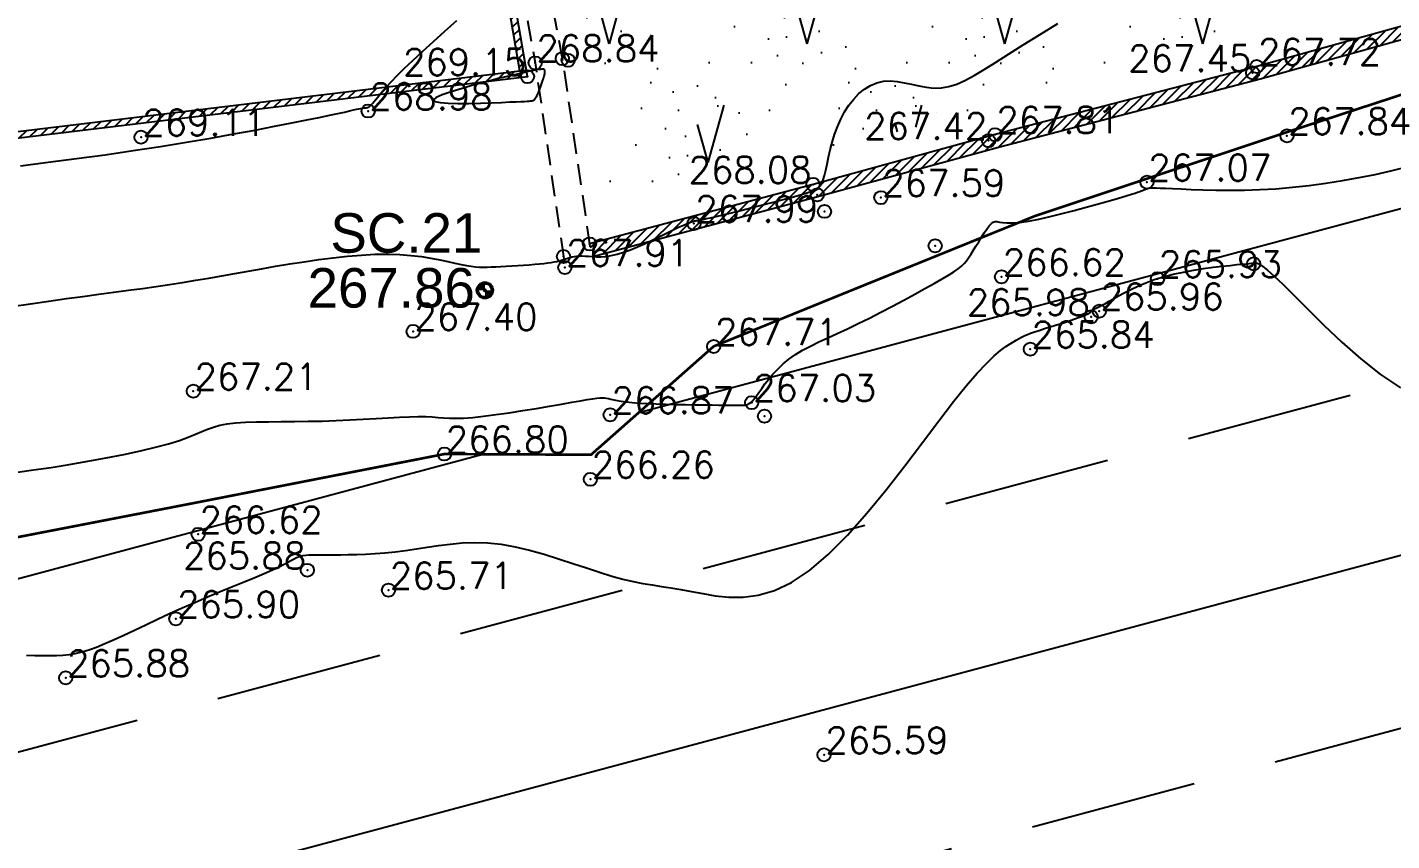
# Model space of a CAD drawing. Header units: millimetres. Extents: x 524954 to 526204, y 9523489 to 9524010.
# Drawn here: x 525517.9 to 525569.7, y 9523535.8 to 9523566.6 of the extents above; entities that cross this region are included whole.
import ezdxf
from ezdxf.enums import TextEntityAlignment as Align

# ---------------------------------------------------------------- set-up
doc = ezdxf.new("R2010")
doc.units = ezdxf.units.MM
doc.header["$PDMODE"] = 32
doc.header["$PDSIZE"] = 0.5
doc.linetypes.add('ACAD_ISO12W100', pattern=[21, 12, -3, 0, -3, 0, -3])
doc.linetypes.add('CACHE2', pattern=[4.7625, 3.175, -1.5875])
for name, color, linetype in [('Bord Fleuve', 4, 'ACAD_ISO12W100'), ('Caniveau', 5, 'CACHE2'), ('Cloture', 7, 'Continuous'), ('CN_01_00', 3, 'Continuous'), ('CN_02_00', 4, 'Continuous'), ('Murs', 1, 'Continuous'), ('TopoAlt', 3, 'Continuous'), ('TopoAlt polygo', 7, 'Continuous'), ('TOPOJIS', 7, 'Continuous'), ('TOPOJIS polygo', 1, 'Continuous'), ('TopoMat polygo', 1, 'Continuous'), ('Végétation_Plantation', 70, 'Continuous')]:
    doc.layers.add(name, color=color, linetype=linetype)
doc.styles.add('Arial 1.0', font='arial.ttf', dxfattribs={"width": 0.99, "height": 1})
doc.styles.add('Simplex 1.0', font='Simplex.shx', dxfattribs={"width": 0.99, "height": 1})
pattern_1 = [(45, (0, 0), (-0.1767766952966, 0.1767766952966), [])]

# ---------------------------------------------------------------- blocks, each defined once
blk = doc.blocks.new('TCPOINT M')
at = {"color": 0}
blk.add_point((0, 0), dxfattribs=at)
at = {"layer": 'TopoAlt', "style": 'Simplex 1.0', "width": 0.99}
blk.add_attdef('ALT', (0.15, 0.15), '', height=1, dxfattribs=at)
blk = doc.blocks.new('TCPOINT polygo')
at = {"color": 0, "const_width": 0.075}
blk.add_lwpolyline([(0, 0.0375, 1), (0, -0.0375, 1)], format="xyb", close=True, dxfattribs=at)
at = {"color": 0}
blk.add_point((0, 0), dxfattribs=at)
at = {"layer": 'TopoAlt polygo', "style": 'Arial 1.0', "width": 0.99}
blk.add_attdef('ALT', (0.15, 0.15), '', height=2, dxfattribs=at)
at = {"layer": 'TopoMat polygo', "style": 'Arial 1.0', "width": 0.99}
blk.add_attdef('MAT', text='', height=2, dxfattribs=at).set_placement((0.15, -2.5), align=Align.TOP_LEFT)
blk = doc.blocks.new('t014')
at = {"color": 0, "const_width": 1.249375}
for points in [[(0, 0.625313, 0.414214), (-0.625313, 0, 1)], [(0, -0.625312, 0.414214), (0.625313, 0, 0.414214)]]:
    blk.add_lwpolyline(points, format="xyb", dxfattribs=at)
at = {"color": 0}
blk.add_circle((0, 0), 1.25, dxfattribs=at)

msp = doc.modelspace()

# ---------------------------------------------------------------- hatches: boundary and pattern name
at = {"layer": 'Bord Fleuve', "ltscale": 0.5}
h = msp.add_hatch(dxfattribs=at)
h.set_pattern_fill('ANSI33', color=256, scale=2, angle=330, style=0)
h.paths.add_polyline_path([(526101.715, 9523771.778), (526101.498, 9523728.689), (526067.042, 9523702.1), (526048.223, 9523678.528), (526031.816, 9523676.184), (526027.837, 9523671.249), (526016.46, 9523661.911), (526012.684, 9523655.259), (526010.342, 9523652.337), (526009.349, 9523649.826), (526002.836, 9523644.901), (526001.359, 9523638.704), (525998.552, 9523634.868), (525992.641, 9523630.59), (525971.373, 9523621.771), (525946.333, 9523622.282), (525936.503, 9523619.892), (525930.695, 9523617.923), (525919.699, 9523615.395), (525895.841, 9523612.948), (525885.599, 9523613.628), (525875.196, 9523613.421), (525867.372, 9523614.558), (525859.164, 9523613.749), (525850.68, 9523611.584), (525842.877, 9523609.413), (525834.137, 9523605.724), (525821.783, 9523602.11), (525815.903, 9523600.185), (525796.184, 9523594.113), (525774.026, 9523585.199), (525767.099, 9523581.761), (525763.989, 9523580.32), (525760.33, 9523578.539), (525748.039, 9523572.413), (525744.059, 9523571.766), (525739.195, 9523569.005), (525726.381, 9523563.785), (525719.788, 9523561.814), (525707.248, 9523554.536), (525700.147, 9523552.212), (525692.212, 9523549.16), (525674.921, 9523545.702), (525662.522, 9523542.332), (525644.942, 9523541.016), (525635.899, 9523540.053), (525621.612, 9523536.522), (525609.298, 9523533.789), (525593.484, 9523529.477), (525590.482, 9523529.837), (525587.338, 9523528.188), (525575.413, 9523524.864), (525573.541, 9523524.376), (525537.559, 9523507.804), (525536.053, 9523507.312), (525509.961, 9523500.658), (525472.702, 9523501.018), (525453.195, 9523495.13), (525425.264, 9523493.316), (525409.725, 9523500.229), (525383.624, 9523517.145), (525374.857, 9523528.592), (525397.503, 9523550.219), (525408.728, 9523544.096), (525423.511, 9523536.311), (525445.736, 9523537.578), (525453.966, 9523539.782), (525464.454, 9523546.087), (525473.153, 9523547.827), (525482.046, 9523548.599), (525491.438, 9523548.246), (525499.251, 9523546.152), (525510.455, 9523545.914), (525524.182, 9523548.573), (525533.752, 9523550.446), (525539.312, 9523550.42), (525543.959, 9523554.529), (525548.966, 9523556.567), (525556.157, 9523559.482), (525565.701, 9523562.659), (525575.687, 9523565.927), (525586.045, 9523569.089), (525592.726, 9523570.833), (525599.232, 9523573.013), (525615.849, 9523577.326), (525625.16, 9523582.583), (525628.685, 9523586.517), (525632.523, 9523586.625), (525648.079, 9523583.088), (525655.429, 9523583.638), (525665.347, 9523586.334), (525670.505, 9523587.365), (525674.974, 9523592.31), (525681.363, 9523595.427), (525690.374, 9523596.897), (525696.726, 9523596.667), (525703.112, 9523600.372), (525712.502, 9523603.181), (525720.951, 9523606.622), (525729.973, 9523611.744), (525735.094, 9523612.577), (525741.896, 9523615.967), (525746.088, 9523618.007), (525749.05, 9523619.379), (525756.94, 9523623.296), (525766.831, 9523627.898), (525804.249, 9523638.101), (525817.576, 9523642.025), (525828.432, 9523644.919), (525839.805, 9523649.896), (525846.166, 9523651.166), (525855.839, 9523655.822), (525867.776, 9523655.711), (525877.503, 9523655.632), (525886.144, 9523654.198), (525894.786, 9523653.829), (525911.157, 9523655.506), (525918.652, 9523656.801), (525925.004, 9523658.249), (525933.183, 9523660.832), (525939.613, 9523663.374), (525944.509, 9523665.893), (525950.393, 9523669.022), (525957.623, 9523672.73), (525962.986, 9523676.276), (525970.165, 9523679.965), (525973.599, 9523682.924), (525976.261, 9523684.646), (525980.145, 9523686.246), (525987.591, 9523689.162), (525991.967, 9523692.966), (525998.543, 9523697.851), (526003.542, 9523703.73), (526012.581, 9523711.677), (526026.66, 9523716.709), (526030.85, 9523726.011), (526046.387, 9523740.613), (526052.355, 9523745.599), (526061.927, 9523759.011), (526073.275, 9523760.379), (526077.818, 9523761.95), (526083.981, 9523762.217)])
h.paths.add_polyline_path([(525512.661, 9523516.101), (525534.357, 9523523.257), (525535.319, 9523520.342), (525513.623, 9523513.186)], flags=24)
h.paths.add_polyline_path([(525743.331, 9523593.045), (525764.315, 9523602.078), (525765.529, 9523599.259), (525744.545, 9523590.226)], flags=24)
h.paths.add_polyline_path([(525983.194, 9523662.071), (526001.508, 9523675.73), (526003.343, 9523673.269), (525985.029, 9523659.611)], flags=24)
at = {"layer": 'Murs'}
h = msp.add_hatch(dxfattribs=at)
h.set_pattern_fill('_U', color=256, scale=0.25, angle=45, style=0, pattern_type=0)
h.set_pattern_definition(pattern_1)
h.paths.add_polyline_path([(525565.268, 9523609.213), (525566.3, 9523600.744), (525567.673, 9523593.284), (525568.689, 9523586.054), (525569.922, 9523578.837), (525571.121, 9523571.236), (525571.878, 9523567.189), (525564.554, 9523565.148), (525554.631, 9523562.564), (525547.728, 9523560.676), (525539.256, 9523558.417), (525539.384, 9523557.934), (525547.858, 9523560.193), (525554.76, 9523562.08), (525564.684, 9523564.665), (525572.453, 9523566.831), (525571.613, 9523571.321), (525570.416, 9523578.918), (525569.183, 9523586.131), (525568.167, 9523593.364), (525566.795, 9523600.82), (525565.765, 9523609.274)])
h = msp.add_hatch(dxfattribs=at)
h.set_pattern_fill('_U', color=256, scale=0.25, angle=45, style=0, pattern_type=0)
h.set_pattern_definition(pattern_1)
h.paths.add_polyline_path([(525471.551, 9523592.114), (525474.723, 9523559.566), (525475.027, 9523556.237), (525481.47, 9523557.217), (525489.932, 9523558.379), (525511.435, 9523561.691), (525536.899, 9523564.763), (525535.769, 9523571.397), (525534.425, 9523578.651), (525532.858, 9523588.004), (525530.879, 9523597.346), (525530.121, 9523604.95), (525501.923, 9523601.162), (525501.956, 9523600.914), (525529.898, 9523604.668), (525530.632, 9523597.308), (525532.612, 9523587.957), (525534.179, 9523578.608), (525535.522, 9523571.353), (525536.608, 9523564.98), (525511.401, 9523561.939), (525489.896, 9523558.627), (525481.434, 9523557.464), (525475.252, 9523556.524), (525474.972, 9523559.59), (525471.8, 9523592.139)])
at = {"layer": 'Végétation_Plantation', "linetype": 'CACHE2', "ltscale": 0.5}
h = msp.add_hatch(dxfattribs=at)
h.set_pattern_fill('BROUSS', color=256, scale=1.5, style=0)
h.set_pattern_definition([(74.475889, (0, 0), (-3.750000001, 13.500000005), [2.25, -11.761156275]), (74.475889, (3.75, 4.5), (-3.750000001, 13.500000005), [2.25, -11.761156275]), (74.475889, (7.5, 9), (-3.750000001, 13.500000005), [2.25, -11.761156275]), (105.524111, (0, 0), (-7.500000003, 4e-10), [1.5, -12.511156275]), (105.524111, (3.75, 4.5), (-7.500000003, 4e-10), [1.5, -12.511156275]), (105.524111, (7.5, 9), (-7.500000003, 4e-10), [1.5, -12.511156275]), (0, (0.453, 0.484), (3.75, 4.5), [0, -7.5]), (0, (1.468, 1.072), (3.75, 4.5), [0, -7.5]), (0, (1.1713, 1.8804), (3.75, 4.5), [0, -7.5]), (0, (2.327, 1.9907), (3.75, 4.5), [0, -7.5]), (0, (1.64, 3.7912), (3.75, 4.5), [0, -7.5]), (0, (0.3684, 2.1545), (3.75, 4.5), [0, -7.5]), (0, (0.281, 2.4684), (3.75, 4.5), [0, -7.5]), (0, (0.0314, 3.7912), (3.75, 4.5), [0, -7.5]), (0, (-0.7807, 0.2634), (3.75, 4.5), [0, -7.5]), (0, (-0.8588, 0.9984), (3.75, 4.5), [0, -7.5]), (0, (-1.468, 0.19), (3.75, 4.5), [0, -7.5]), (0, (-1.624, 1.2924), (3.75, 4.5), [0, -7.5]), (0, (-1.1242, 1.9905), (3.75, 4.5), [0, -7.5]), (0, (-1.3274, 2.6888), (3.75, 4.5), [0, -7.5]), (0, (-1.9207, 3.5707), (3.75, 4.5), [0, -7.5]), (0, (-0.406, 2.9085), (3.75, 4.5), [0, -7.5]), (0, (-2.53, 2.064), (3.75, 4.5), [0, -7.5]), (0, (-2.7485, 0.6675), (3.75, 4.5), [0, -7.5]), (0, (-1.1235, -0.4347), (3.75, 4.5), [0, -7.5]), (0, (-0.156, -0.7287), (3.75, 4.5), [0, -7.5]), (0, (-0.812, -1.537), (3.75, 4.5), [0, -7.5]), (0, (1.5774, -1.4635), (3.75, 4.5), [0, -7.5]), (0, (0.5466, -0.3245), (3.75, 4.5), [0, -7.5]), (0, (1.468, -0.104), (3.75, 4.5), [0, -7.5])])
h.paths.add_polyline_path([(525564.252, 9523608.21), (525532.2, 9523604.077), (525540.07, 9523559.818), (525569.671, 9523567.578)])

# ---------------------------------------------------------------- linework, layer by layer
at = {"layer": 'Bord Fleuve', "ltscale": 0.35, "flags": 128}
msp.add_lwpolyline([(525394.064, 9523546.741, 0.1, 0.1, 0), (525403.511, 9523541.057, 0.1, 0.1, 0), (525423.511, 9523536.311, 0.1, 0.1, 0), (525445.736, 9523537.578, 0.1, 0.1, 0), (525453.966, 9523539.782, 0.1, 0.1, 0), (525464.454, 9523546.087, 0.1, 0.1, 0), (525473.153, 9523547.827, 0.1, 0.1, 0), (525482.046, 9523548.599, 0.1, 0.1, 0), (525491.438, 9523548.246, 0.1, 0.1, 0), (525499.251, 9523546.152, 0.1, 0.1, 0), (525510.455, 9523545.914, 0.1, 0.1, 0), (525524.182, 9523548.573, 0.1, 0.1, 0), (525533.752, 9523550.446, 0.1, 0.1, 0), (525539.312, 9523550.42, 0.1, 0.1, 0), (525543.959, 9523554.529, 0.1, 0.1, 0), (525548.966, 9523556.567, 0.1, 0.1, 0), (525556.157, 9523559.482, 0.1, 0.1, 0), (525565.701, 9523562.659, 0.1, 0.1, 0), (525575.687, 9523565.927, 0.1, 0.1, 0), (525586.045, 9523569.089, 0.1, 0.1, 0), (525592.726, 9523570.833, 0.1, 0.1, 0), (525599.232, 9523573.013, 0.1, 0.1, 0), (525615.849, 9523577.326, 0.1, 0.1, 0), (525625.16, 9523582.583, 0.1, 0.1, 0), (525628.685, 9523586.517, 0.1, 0.1, 0), (525632.523, 9523586.625, 0.1, 0.1, 0), (525648.079, 9523583.088, 0.1, 0.1, 0), (525655.429, 9523583.638, 0.1, 0.1, 0), (525665.347, 9523586.334, 0.1, 0.1, 0), (525670.505, 9523587.365, 0.1, 0.1, 0), (525674.974, 9523592.31, 0.1, 0.1, 0), (525674.974, 9523592.31, 0.1, 0.1, 0), (525681.363, 9523595.427, 0.1, 0.1, 0), (525681.363, 9523595.427, 0.1, 0.1, 0), (525690.374, 9523596.897, 0.1, 0.1, 0), (525696.726, 9523596.667, 0.1, 0.1, 0), (525703.112, 9523600.372, 0.1, 0.1, 0), (525712.502, 9523603.181, 0.1, 0.1, 0), (525712.502, 9523603.181, 0.1, 0.1, 0), (525720.951, 9523606.622, 0.1, 0.1, 0), (525729.973, 9523611.744, 0.1, 0.1, 0), (525735.094, 9523612.577, 0.1, 0.1, 0), (525741.896, 9523615.967, 0.1, 0.1, 0), (525746.088, 9523618.007, 0.1, 0.1, 0), (525749.05, 9523619.379, 0.1, 0.1, 0), (525756.94, 9523623.296, 0.1, 0.1, 0), (525766.831, 9523627.898, 0.1, 0.1, 0), (525804.249, 9523638.101, 0.1, 0.1, 0), (525817.576, 9523642.025, 0.1, 0.1, 0), (525828.432, 9523644.919, 0.1, 0.1, 0), (525839.805, 9523649.896, 0.1, 0.1, 0), (525846.166, 9523651.166, 0.1, 0.1, 0), (525855.839, 9523655.822, 0.1, 0.1, 0), (525867.776, 9523655.711, 0.1, 0.1, 0), (525877.503, 9523655.632, 0.1, 0.1, 0), (525886.144, 9523654.198, 0.1, 0.1, 0), (525894.786, 9523653.829, 0.1, 0.1, 0), (525911.157, 9523655.506, 0.1, 0.1, 0), (525918.652, 9523656.801, 0.1, 0.1, 0), (525925.004, 9523658.249, 0.1, 0.1, 0), (525933.183, 9523660.832, 0.1, 0.1, 0), (525939.613, 9523663.374, 0.1, 0.1, 0), (525944.509, 9523665.893, 0.1, 0.1, 0), (525950.393, 9523669.022, 0.1, 0.1, 0), (525957.623, 9523672.73, 0.1, 0.1, 0), (525962.986, 9523676.276, 0.1, 0.1, 0), (525970.165, 9523679.965, 0.1, 0.1, 0), (525970.165, 9523679.965, 0.1, 0.1, 0), (525973.599, 9523682.924, 0.1, 0.1, 0), (525976.261, 9523684.646, 0.1, 0.1, 0), (525980.145, 9523686.246, 0.1, 0.1, 0), (525987.591, 9523689.162, 0.1, 0.1, 0), (525991.967, 9523692.966, 0.1, 0.1, 0), (525998.543, 9523697.851, 0.1, 0.1, 0), (526003.542, 9523703.73, 0.1, 0.1, 0), (526012.581, 9523711.677, 0.1, 0.1, 0), (526026.66, 9523716.709, 0.1, 0.1, 0), (526030.85, 9523726.011, 0.1, 0.1, 0), (526046.387, 9523740.613, 0.1, 0.1, 0), (526052.355, 9523745.599, 0.1, 0.1, 0), (526061.927, 9523759.011, 0.1, 0.1, 0), (526073.275, 9523760.379, 0.1, 0.1, 0), (526077.818, 9523761.95, 0.1, 0.1, 0), (526083.981, 9523762.217, 0.1, 0.1, 0), (526101.715, 9523771.778, 0, 0, 0)], format="xyseb", dxfattribs=at)
at = {"layer": 'Caniveau', "ltscale": 0.25, "flags": 128}
for points in [[(525530.298, 9523604.413), (525529.433, 9523604.252), (525529.26, 9523605.377), (525503.131, 9523601.761), (525503.057, 9523602.264), (525530.903, 9523606.116), (525531.195, 9523604.835), (525531.195, 9523604.835), (525531.195, 9523604.44), (525532.587, 9523596.698), (525534.214, 9523588.723), (525535.703, 9523579.186), (525537.096, 9523571.306), (525538.221, 9523565.446), (525539.256, 9523558.417), (525539.316, 9523557.916)], [(525530.298, 9523604.413), (525531.646, 9523596.522), (525533.23, 9523588.419), (525534.815, 9523578.714), (525536.219, 9523570.71), (525537.191, 9523565.284), (525538.267, 9523557.939), (525538.318, 9523557.523)]]:
    msp.add_lwpolyline(points, dxfattribs=at)
at = {"layer": 'Cloture', "flags": 128}
for points in [[(525565.268, 9523609.213), (525566.3, 9523600.744), (525567.673, 9523593.284), (525568.689, 9523586.054), (525569.922, 9523578.837), (525571.121, 9523571.236), (525571.878, 9523567.189), (525564.554, 9523565.148), (525554.631, 9523562.564), (525547.728, 9523560.676), (525539.256, 9523558.417)], [(525565.765, 9523609.274), (525566.795, 9523600.82), (525568.167, 9523593.364), (525569.183, 9523586.131), (525570.416, 9523578.918), (525571.613, 9523571.321), (525572.453, 9523566.831), (525564.684, 9523564.665), (525554.76, 9523562.08), (525547.858, 9523560.193), (525539.384, 9523557.934)], [(525471.551, 9523592.114), (525474.723, 9523559.566), (525475.027, 9523556.237), (525481.47, 9523557.217), (525489.932, 9523558.379), (525511.435, 9523561.691), (525536.899, 9523564.763), (525535.769, 9523571.397), (525534.425, 9523578.651), (525532.858, 9523588.004), (525530.879, 9523597.346), (525530.121, 9523604.95), (525501.923, 9523601.162), (525501.923, 9523601.162), (525501.923, 9523601.162), (525501.923, 9523601.162)], [(525471.8, 9523592.139), (525474.972, 9523559.59), (525475.252, 9523556.524), (525481.434, 9523557.464), (525489.896, 9523558.627), (525511.401, 9523561.939), (525536.608, 9523564.98), (525535.522, 9523571.353), (525534.179, 9523578.608), (525532.612, 9523587.957), (525530.632, 9523597.308), (525529.898, 9523604.668), (525501.956, 9523600.914)]]:
    msp.add_lwpolyline(points, dxfattribs=at)
at = {"layer": 'CN_01_00', "flags": 128}
for points, elevation in [([(525517.682, 9523561.382), (525518.728, 9523561.514), (525519.803, 9523561.654), (525520.885, 9523561.802), (525521.951, 9523561.956), (525522.982, 9523562.115), (525523.967, 9523562.275), (525524.899, 9523562.434), (525525.772, 9523562.59), (525526.579, 9523562.739), (525527.312, 9523562.88), (525527.965, 9523563.008), (525528.531, 9523563.122), (525529.005, 9523563.219), (525529.395, 9523563.301), (525529.71, 9523563.368), (525529.96, 9523563.422), (525530.155, 9523563.466), (525530.305, 9523563.5), (525530.42, 9523563.526), (525530.508, 9523563.545), (525530.579, 9523563.56), (525530.637, 9523563.57), (525530.682, 9523563.577), (525530.716, 9523563.581), (525530.743, 9523563.583), (525530.763, 9523563.584), (525530.778, 9523563.584), (525530.791, 9523563.585), (525530.803, 9523563.585), (525530.814, 9523563.587), (525530.825, 9523563.59), (525530.836, 9523563.593), (525530.847, 9523563.597), (525530.858, 9523563.602), (525530.87, 9523563.609), (525530.883, 9523563.616), (525530.897, 9523563.624), (525530.913, 9523563.636), (525530.933, 9523563.653), (525530.959, 9523563.677), (525530.991, 9523563.71), (525531.031, 9523563.755), (525531.08, 9523563.813), (525531.141, 9523563.886), (525531.214, 9523563.977), (525531.306, 9523564.088), (525531.421, 9523564.224), (525531.565, 9523564.386), (525531.744, 9523564.579), (525531.964, 9523564.806), (525532.23, 9523565.07), (525532.548, 9523565.374), (525532.92, 9523565.718), (525533.333, 9523566.094), (525533.773, 9523566.489), (525534.223, 9523566.889)], 269), ([(525517.558, 9523549.76), (525518.175, 9523549.842), (525518.836, 9523549.939), (525519.526, 9523550.049), (525520.228, 9523550.17), (525520.923, 9523550.298), (525521.596, 9523550.432), (525522.227, 9523550.568), (525522.799, 9523550.703), (525523.295, 9523550.836), (525523.703, 9523550.963), (525524.037, 9523551.084), (525524.314, 9523551.196), (525524.553, 9523551.298), (525524.774, 9523551.39), (525524.994, 9523551.47), (525525.232, 9523551.537), (525525.508, 9523551.589), (525525.836, 9523551.626), (525526.212, 9523551.65), (525526.631, 9523551.665), (525527.085, 9523551.673), (525527.567, 9523551.677), (525528.071, 9523551.681), (525528.59, 9523551.687), (525529.116, 9523551.698), (525529.643, 9523551.717), (525530.164, 9523551.741), (525530.671, 9523551.769), (525531.158, 9523551.798), (525531.618, 9523551.825), (525532.044, 9523551.847), (525532.427, 9523551.863), (525532.762, 9523551.869), (525533.046, 9523551.865), (525533.289, 9523551.852), (525533.51, 9523551.835), (525533.723, 9523551.819), (525533.944, 9523551.807), (525534.191, 9523551.803), (525534.478, 9523551.812), (525534.823, 9523551.837), (525535.235, 9523551.881), (525535.702, 9523551.942), (525536.204, 9523552.014), (525536.723, 9523552.095), (525537.239, 9523552.179), (525537.735, 9523552.262), (525538.191, 9523552.341), (525538.588, 9523552.41), (525538.912, 9523552.467), (525539.169, 9523552.511), (525539.37, 9523552.544), (525539.525, 9523552.566), (525539.644, 9523552.579), (525539.738, 9523552.583), (525539.817, 9523552.579), (525539.893, 9523552.569), (525539.974, 9523552.552), (525540.066, 9523552.531), (525540.175, 9523552.507), (525540.304, 9523552.481), (525540.46, 9523552.453), (525540.647, 9523552.427), (525540.87, 9523552.402), (525541.134, 9523552.38), (525541.441, 9523552.362), (525541.782, 9523552.347), (525542.146, 9523552.336), (525542.52, 9523552.327), (525542.895, 9523552.321), (525543.257, 9523552.316), (525543.596, 9523552.312), (525543.9, 9523552.309), (525544.16, 9523552.306), (525544.378, 9523552.303), (525544.56, 9523552.3), (525544.709, 9523552.298), (525544.831, 9523552.297), (525544.931, 9523552.297), (525545.013, 9523552.298), (525545.083, 9523552.3), (525545.144, 9523552.305), (525545.201, 9523552.314), (525545.255, 9523552.331), (525545.309, 9523552.36), (525545.366, 9523552.403), (525545.428, 9523552.463), (525545.499, 9523552.545), (525545.58, 9523552.65), (525545.674, 9523552.781), (525545.783, 9523552.935), (525545.907, 9523553.106), (525546.049, 9523553.289), (525546.209, 9523553.479), (525546.39, 9523553.672), (525546.591, 9523553.863), (525546.815, 9523554.046), (525547.063, 9523554.217), (525547.334, 9523554.381), (525547.628, 9523554.539), (525547.946, 9523554.697), (525548.286, 9523554.857), (525548.648, 9523555.024), (525549.032, 9523555.202), (525549.438, 9523555.395), (525549.864, 9523555.604), (525550.302, 9523555.826), (525550.742, 9523556.054), (525551.173, 9523556.283), (525551.587, 9523556.508), (525551.973, 9523556.721), (525552.322, 9523556.917), (525552.623, 9523557.091), (525552.871, 9523557.238), (525553.069, 9523557.363), (525553.228, 9523557.473), (525553.354, 9523557.573), (525553.458, 9523557.671), (525553.546, 9523557.773), (525553.628, 9523557.885), (525553.713, 9523558.013), (525553.806, 9523558.163), (525553.906, 9523558.328), (525554.011, 9523558.5), (525554.117, 9523558.672), (525554.221, 9523558.835), (525554.321, 9523558.981), (525554.413, 9523559.103), (525554.494, 9523559.193), (525554.564, 9523559.244), (525554.63, 9523559.265), (525554.704, 9523559.263), (525554.796, 9523559.247), (525554.917, 9523559.228), (525555.078, 9523559.213), (525555.289, 9523559.212), (525555.56, 9523559.234), (525555.899, 9523559.285), (525556.292, 9523559.362), (525556.724, 9523559.459), (525557.177, 9523559.569), (525557.635, 9523559.688), (525558.08, 9523559.807), (525558.497, 9523559.923), (525558.868, 9523560.028), (525559.18, 9523560.117), (525559.437, 9523560.192), (525559.645, 9523560.254), (525559.81, 9523560.304), (525559.939, 9523560.345), (525560.038, 9523560.378), (525560.116, 9523560.405), (525560.177, 9523560.427), (525560.227, 9523560.447), (525560.27, 9523560.464), (525560.306, 9523560.479), (525560.336, 9523560.492), (525560.363, 9523560.503), (525560.387, 9523560.513), (525560.41, 9523560.521), (525560.433, 9523560.528), (525560.458, 9523560.535), (525560.493, 9523560.54), (525560.546, 9523560.543), (525560.625, 9523560.544), (525560.738, 9523560.542), (525560.892, 9523560.537), (525561.097, 9523560.529), (525561.359, 9523560.517), (525561.686, 9523560.502), (525562.072, 9523560.485), (525562.511, 9523560.469), (525562.998, 9523560.458), (525563.524, 9523560.454), (525564.085, 9523560.46), (525564.674, 9523560.479), (525565.283, 9523560.513), (525565.908, 9523560.565), (525566.541, 9523560.635), (525567.177, 9523560.72), (525567.81, 9523560.82), (525568.435, 9523560.932), (525569.045, 9523561.057), (525569.635, 9523561.191), (525570.199, 9523561.335)], 267)]:
    msp.add_lwpolyline(points, dxfattribs=dict(at, elevation=elevation))
at = {"layer": 'CN_01_00', "elevation": 269, "flags": 128}
msp.add_lwpolyline([(525536.226, 9523563.802), (525536.469, 9523563.812), (525536.655, 9523563.821), (525536.794, 9523563.827), (525536.893, 9523563.833), (525536.962, 9523563.837), (525537.01, 9523563.841), (525537.045, 9523563.845), (525537.075, 9523563.85), (525537.103, 9523563.858), (525537.129, 9523563.87), (525537.155, 9523563.889), (525537.182, 9523563.918), (525537.209, 9523563.957), (525537.24, 9523564.01), (525537.275, 9523564.079), (525537.313, 9523564.164), (525537.355, 9523564.262), (525537.397, 9523564.369), (525537.439, 9523564.48), (525537.477, 9523564.59), (525537.511, 9523564.695), (525537.538, 9523564.79), (525537.556, 9523564.87), (525537.564, 9523564.933), (525537.563, 9523564.979), (525537.553, 9523565.011), (525537.535, 9523565.031), (525537.511, 9523565.042), (525537.481, 9523565.045), (525537.446, 9523565.044), (525537.408, 9523565.041), (525537.366, 9523565.037), (525537.312, 9523565.031), (525537.236, 9523565.019), (525537.129, 9523564.999), (525536.981, 9523564.968), (525536.782, 9523564.924), (525536.523, 9523564.864), (525536.195, 9523564.786), (525535.794, 9523564.687), (525535.344, 9523564.572), (525534.876, 9523564.447), (525534.421, 9523564.319), (525534.01, 9523564.192), (525533.672, 9523564.073), (525533.438, 9523563.968), (525533.34, 9523563.881), (525533.397, 9523563.819), (525533.59, 9523563.778), (525533.889, 9523563.755), (525534.263, 9523563.746), (525534.683, 9523563.749), (525535.119, 9523563.76), (525535.54, 9523563.774), (525535.917, 9523563.789), (525536.226, 9523563.802)], close=True, dxfattribs=at)
at = {"layer": 'CN_02_00', "flags": 128}
for points, elevation in [([(525517.34, 9523556.039), (525518.057, 9523556.148), (525518.753, 9523556.25), (525519.416, 9523556.343), (525520.045, 9523556.429), (525520.645, 9523556.509), (525521.218, 9523556.585), (525521.77, 9523556.658), (525522.302, 9523556.73), (525522.82, 9523556.803), (525523.327, 9523556.877), (525523.826, 9523556.956), (525524.32, 9523557.038), (525524.813, 9523557.122), (525525.307, 9523557.209), (525525.804, 9523557.298), (525526.308, 9523557.387), (525526.821, 9523557.478), (525527.346, 9523557.568), (525527.885, 9523557.657), (525528.433, 9523557.743), (525528.984, 9523557.823), (525529.533, 9523557.893), (525530.075, 9523557.952), (525530.603, 9523557.997), (525531.113, 9523558.024), (525531.599, 9523558.031), (525532.055, 9523558.016), (525532.482, 9523557.982), (525532.877, 9523557.935), (525533.242, 9523557.878), (525533.575, 9523557.815), (525533.877, 9523557.752), (525534.147, 9523557.693), (525534.385, 9523557.641), (525534.591, 9523557.601), (525534.772, 9523557.572), (525534.933, 9523557.552), (525535.083, 9523557.541), (525535.227, 9523557.537), (525535.373, 9523557.538), (525535.527, 9523557.544), (525535.697, 9523557.552), (525535.887, 9523557.562), (525536.093, 9523557.573), (525536.31, 9523557.585), (525536.532, 9523557.598), (525536.754, 9523557.613), (525536.97, 9523557.628), (525537.174, 9523557.644), (525537.361, 9523557.661), (525537.526, 9523557.678), (525537.671, 9523557.696), (525537.799, 9523557.715), (525537.912, 9523557.735), (525538.013, 9523557.756), (525538.104, 9523557.778), (525538.189, 9523557.801), (525538.27, 9523557.826), (525538.349, 9523557.852), (525538.428, 9523557.878), (525538.509, 9523557.903), (525538.592, 9523557.926), (525538.68, 9523557.944), (525538.772, 9523557.959), (525538.871, 9523557.966), (525538.978, 9523557.967), (525539.094, 9523557.959), (525539.221, 9523557.948), (525539.36, 9523557.936), (525539.513, 9523557.928), (525539.681, 9523557.928), (525539.867, 9523557.942), (525540.071, 9523557.972), (525540.296, 9523558.024), (525540.541, 9523558.1), (525540.802, 9523558.196), (525541.07, 9523558.307), (525541.341, 9523558.427), (525541.606, 9523558.551), (525541.859, 9523558.673), (525542.093, 9523558.788), (525542.301, 9523558.891), (525542.479, 9523558.977), (525542.628, 9523559.047), (525542.75, 9523559.103), (525542.85, 9523559.147), (525542.93, 9523559.18), (525542.993, 9523559.206), (525543.043, 9523559.225), (525543.083, 9523559.24), (525543.115, 9523559.253), (525543.143, 9523559.263), (525543.166, 9523559.272), (525543.188, 9523559.279), (525543.21, 9523559.286), (525543.234, 9523559.292), (525543.26, 9523559.297), (525543.292, 9523559.303), (525543.331, 9523559.309), (525543.384, 9523559.318), (525543.455, 9523559.331), (525543.552, 9523559.35), (525543.681, 9523559.377), (525543.847, 9523559.413), (525544.058, 9523559.462), (525544.319, 9523559.524), (525544.634, 9523559.601), (525544.99, 9523559.69), (525545.375, 9523559.787), (525545.772, 9523559.888), (525546.168, 9523559.991), (525546.548, 9523560.091), (525546.897, 9523560.184), (525547.202, 9523560.268), (525547.451, 9523560.339), (525547.647, 9523560.404), (525547.8, 9523560.468), (525547.915, 9523560.538), (525548.002, 9523560.621), (525548.067, 9523560.724), (525548.119, 9523560.853), (525548.164, 9523561.015), (525548.21, 9523561.214), (525548.26, 9523561.446), (525548.316, 9523561.703), (525548.382, 9523561.981), (525548.458, 9523562.27), (525548.548, 9523562.566), (525548.654, 9523562.861), (525548.779, 9523563.149), (525548.923, 9523563.423), (525549.088, 9523563.678), (525549.27, 9523563.911), (525549.469, 9523564.118), (525549.682, 9523564.293), (525549.908, 9523564.433), (525550.147, 9523564.534), (525550.395, 9523564.592), (525550.652, 9523564.604), (525550.916, 9523564.58), (525551.187, 9523564.532), (525551.463, 9523564.472), (525551.743, 9523564.41), (525552.025, 9523564.359), (525552.31, 9523564.331), (525552.595, 9523564.337), (525552.881, 9523564.388), (525553.177, 9523564.483), (525553.491, 9523564.623), (525553.835, 9523564.806), (525554.217, 9523565.033), (525554.647, 9523565.303), (525555.135, 9523565.614), (525555.691, 9523565.966), (525556.32, 9523566.356), (525557.007, 9523566.775)], 268), ([(525517.9, 9523542.818), (525518.219, 9523542.808), (525518.518, 9523542.801), (525518.791, 9523542.797), (525519.043, 9523542.8), (525519.283, 9523542.813), (525519.517, 9523542.838), (525519.754, 9523542.879), (525520, 9523542.938), (525520.264, 9523543.019), (525520.553, 9523543.123), (525520.873, 9523543.253), (525521.223, 9523543.407), (525521.601, 9523543.58), (525522.002, 9523543.769), (525522.426, 9523543.969), (525522.87, 9523544.179), (525523.33, 9523544.392), (525523.803, 9523544.607), (525524.288, 9523544.819), (525524.774, 9523545.026), (525525.253, 9523545.227), (525525.717, 9523545.418), (525526.156, 9523545.598), (525526.56, 9523545.766), (525526.922, 9523545.918), (525527.231, 9523546.053), (525527.482, 9523546.169), (525527.681, 9523546.268), (525527.837, 9523546.351), (525527.959, 9523546.419), (525528.057, 9523546.474), (525528.14, 9523546.518), (525528.217, 9523546.552), (525528.296, 9523546.578), (525528.387, 9523546.597), (525528.493, 9523546.61), (525528.614, 9523546.619), (525528.755, 9523546.623), (525528.917, 9523546.625), (525529.102, 9523546.626), (525529.312, 9523546.625), (525529.549, 9523546.625), (525529.815, 9523546.626), (525530.108, 9523546.63), (525530.426, 9523546.638), (525530.765, 9523546.651), (525531.122, 9523546.671), (525531.496, 9523546.7), (525531.883, 9523546.738), (525532.281, 9523546.787), (525532.687, 9523546.848), (525533.103, 9523546.914), (525533.531, 9523546.978), (525533.972, 9523547.033), (525534.428, 9523547.072), (525534.9, 9523547.089), (525535.391, 9523547.074), (525535.903, 9523547.023), (525536.435, 9523546.93), (525536.98, 9523546.801), (525537.532, 9523546.647), (525538.082, 9523546.476), (525538.621, 9523546.298), (525539.142, 9523546.123), (525539.638, 9523545.959), (525540.099, 9523545.816), (525540.52, 9523545.701), (525540.909, 9523545.611), (525541.276, 9523545.538), (525541.63, 9523545.478), (525541.981, 9523545.424), (525542.339, 9523545.37), (525542.713, 9523545.31), (525543.115, 9523545.237), (525543.551, 9523545.151), (525544.024, 9523545.071), (525544.532, 9523545.019), (525545.075, 9523545.02), (525545.653, 9523545.097), (525546.266, 9523545.274), (525546.912, 9523545.575), (525547.592, 9523546.022), (525548.303, 9523546.63), (525549.034, 9523547.37), (525549.77, 9523548.204), (525550.498, 9523549.094), (525551.204, 9523550), (525551.874, 9523550.885), (525552.496, 9523551.71), (525553.054, 9523552.436), (525553.538, 9523553.035), (525553.953, 9523553.513), (525554.303, 9523553.884), (525554.597, 9523554.166), (525554.84, 9523554.373), (525555.038, 9523554.521), (525555.2, 9523554.626), (525555.33, 9523554.703), (525555.436, 9523554.766), (525555.525, 9523554.818), (525555.604, 9523554.864), (525555.682, 9523554.906), (525555.765, 9523554.945), (525555.861, 9523554.986), (525555.978, 9523555.03), (525556.122, 9523555.08), (525556.3, 9523555.138), (525556.504, 9523555.203), (525556.726, 9523555.272), (525556.957, 9523555.344), (525557.189, 9523555.417), (525557.411, 9523555.489), (525557.617, 9523555.557), (525557.797, 9523555.62), (525557.943, 9523555.677), (525558.06, 9523555.727), (525558.15, 9523555.77), (525558.22, 9523555.809), (525558.272, 9523555.843), (525558.313, 9523555.872), (525558.346, 9523555.898), (525558.376, 9523555.921), (525558.407, 9523555.942), (525558.443, 9523555.963), (525558.488, 9523555.987), (525558.544, 9523556.016), (525558.615, 9523556.054), (525558.705, 9523556.102), (525558.817, 9523556.163), (525558.953, 9523556.241), (525559.118, 9523556.335), (525559.31, 9523556.444), (525559.53, 9523556.564), (525559.777, 9523556.689), (525560.049, 9523556.817), (525560.347, 9523556.942), (525560.67, 9523557.062), (525561.018, 9523557.171), (525561.387, 9523557.268), (525561.771, 9523557.351), (525562.158, 9523557.421), (525562.539, 9523557.481), (525562.903, 9523557.531), (525563.242, 9523557.572), (525563.544, 9523557.605), (525563.801, 9523557.631), (525564.004, 9523557.651), (525564.158, 9523557.666), (525564.272, 9523557.677), (525564.353, 9523557.685), (525564.409, 9523557.691), (525564.446, 9523557.695), (525564.474, 9523557.698), (525564.499, 9523557.702), (525564.53, 9523557.704), (525564.579, 9523557.691), (525564.658, 9523557.65), (525564.782, 9523557.564), (525564.961, 9523557.418), (525565.209, 9523557.197), (525565.538, 9523556.886), (525565.962, 9523556.47), (525566.488, 9523555.943), (525567.1, 9523555.336), (525567.778, 9523554.693), (525568.501, 9523554.053), (525569.249, 9523553.459), (525570.001, 9523552.952)], 266)]:
    msp.add_lwpolyline(points, dxfattribs=dict(at, elevation=elevation))

# ---------------------------------------------------------------- block references
at = {"layer": 'TOPOJIS'}
ref = msp.add_blockref('TCPOINT M', (525537.191, 9523565.284, 268.84), dxfattribs=at)
ref.add_attrib('ALT', '268.84', (525537.241, 9523565.334, 268.84), dxfattribs={"layer": 'TopoAlt', "height": 1, "style": 'Simplex 1.0', "width": 0.99})
ref = msp.add_blockref('TCPOINT M', (525564.554, 9523565.148, 267.72), dxfattribs=at)
ref.add_attrib('ALT', '267.72', (525564.604, 9523565.198, 267.72), dxfattribs={"layer": 'TopoAlt', "height": 1, "style": 'Simplex 1.0', "width": 0.99})
ref = msp.add_blockref('TCPOINT M', (525536.899, 9523564.763, 269.15), dxfattribs=at)
ref.add_attrib('ALT', '269.15', dxfattribs={"layer": 'TopoAlt', "height": 1, "style": 'Simplex 1.0', "width": 0.99}).set_placement((525536.849, 9523564.813, 269.15), align=Align.RIGHT)
for p in [(525538.221, 9523565.446, 268.78), (525538.441, 9523565.383, 268.85), (525547.892, 9523560.283, 267.96), (525548.166, 9523559.651, 267.93), (525539.256, 9523558.417, 268.06), (525552.36, 9523558.343, 267.37), (525538.267, 9523557.939, 268.04), (525564.436, 9523557.664, 265.99), (525545.888, 9523551.884, 266.61)]:
    msp.add_blockref('TCPOINT M', p, dxfattribs=at)
ref = msp.add_blockref('TCPOINT M', (525564.397, 9523564.906, 267.45), dxfattribs=at)
ref.add_attrib('ALT', '267.45', dxfattribs={"layer": 'TopoAlt', "height": 1, "style": 'Simplex 1.0', "width": 0.99}).set_placement((525564.347, 9523564.956, 267.45), align=Align.RIGHT)
ref = msp.add_blockref('TCPOINT M', (525530.861, 9523563.46, 268.98), dxfattribs=at)
ref.add_attrib('ALT', '268.98', (525530.911, 9523563.51, 268.98), dxfattribs={"layer": 'TopoAlt', "height": 1, "style": 'Simplex 1.0', "width": 0.99})
ref = msp.add_blockref('TCPOINT M', (525522.247, 9523562.465, 269.11), dxfattribs=at)
ref.add_attrib('ALT', '269.11', (525522.297, 9523562.515, 269.11), dxfattribs={"layer": 'TopoAlt', "height": 1, "style": 'Simplex 1.0', "width": 0.99})
ref = msp.add_blockref('TCPOINT M', (525554.386, 9523562.336, 267.42), dxfattribs=at)
ref.add_attrib('ALT', '267.42', dxfattribs={"layer": 'TopoAlt', "height": 1, "style": 'Simplex 1.0', "width": 0.99}).set_placement((525554.336, 9523562.386, 267.42), align=Align.RIGHT)
ref = msp.add_blockref('TCPOINT M', (525554.631, 9523562.564, 267.81), dxfattribs=at)
ref.add_attrib('ALT', '267.81', (525554.681, 9523562.614, 267.81), dxfattribs={"layer": 'TopoAlt', "height": 1, "style": 'Simplex 1.0', "width": 0.99})
ref = msp.add_blockref('TCPOINT M', (525565.699, 9523562.521, 267.84), dxfattribs=at)
ref.add_attrib('ALT', '267.84', (525565.749, 9523562.571, 267.84), dxfattribs={"layer": 'TopoAlt', "height": 1, "style": 'Simplex 1.0', "width": 0.99})
ref = msp.add_blockref('TCPOINT M', (525547.728, 9523560.676, 268.08), dxfattribs=at)
ref.add_attrib('ALT', '268.08', dxfattribs={"layer": 'TopoAlt', "height": 1, "style": 'Simplex 1.0', "width": 0.99}).set_placement((525547.678, 9523560.726, 268.08), align=Align.RIGHT)
ref = msp.add_blockref('TCPOINT M', (525560.392, 9523560.763, 267.07), dxfattribs=at)
ref.add_attrib('ALT', '267.07', (525560.442, 9523560.813, 267.07), dxfattribs={"layer": 'TopoAlt', "height": 1, "style": 'Simplex 1.0', "width": 0.99})
ref = msp.add_blockref('TCPOINT M', (525550.303, 9523560.174, 267.59), dxfattribs=at)
ref.add_attrib('ALT', '267.59', (525550.353, 9523560.224, 267.59), dxfattribs={"layer": 'TopoAlt', "height": 1, "style": 'Simplex 1.0', "width": 0.99})
ref = msp.add_blockref('TCPOINT M', (525543.213, 9523559.193, 267.99), dxfattribs=at)
ref.add_attrib('ALT', '267.99', (525543.263, 9523559.243, 267.99), dxfattribs={"layer": 'TopoAlt', "height": 1, "style": 'Simplex 1.0', "width": 0.99})
ref = msp.add_blockref('TCPOINT M', (525538.318, 9523557.523, 267.91), dxfattribs=at)
ref.add_attrib('ALT', '267.91', (525538.368, 9523557.573, 267.91), dxfattribs={"layer": 'TopoAlt', "height": 1, "style": 'Simplex 1.0', "width": 0.99})
ref = msp.add_blockref('TCPOINT M', (525554.874, 9523557.171, 266.62), dxfattribs=at)
ref.add_attrib('ALT', '266.62', (525554.924, 9523557.221, 266.62), dxfattribs={"layer": 'TopoAlt', "height": 1, "style": 'Simplex 1.0', "width": 0.99})
ref = msp.add_blockref('TCPOINT M', (525560.789, 9523557.098, 265.93), dxfattribs=at)
ref.add_attrib('ALT', '265.93', (525560.839, 9523557.148, 265.93), dxfattribs={"layer": 'TopoAlt', "height": 1, "style": 'Simplex 1.0', "width": 0.99})
ref = msp.add_blockref('TCPOINT M', (525558.276, 9523555.649, 265.98), dxfattribs=at)
ref.add_attrib('ALT', '265.98', dxfattribs={"layer": 'TopoAlt', "height": 1, "style": 'Simplex 1.0', "width": 0.99}).set_placement((525558.226, 9523555.699, 265.98), align=Align.RIGHT)
ref = msp.add_blockref('TCPOINT M', (525558.584, 9523555.867, 265.96), dxfattribs=at)
ref.add_attrib('ALT', '265.96', (525558.634, 9523555.917, 265.96), dxfattribs={"layer": 'TopoAlt', "height": 1, "style": 'Simplex 1.0', "width": 0.99})
ref = msp.add_blockref('TCPOINT M', (525532.564, 9523555.101, 267.4), dxfattribs=at)
ref.add_attrib('ALT', '267.40', (525532.614, 9523555.151, 267.4), dxfattribs={"layer": 'TopoAlt', "height": 1, "style": 'Simplex 1.0', "width": 0.99})
ref = msp.add_blockref('TCPOINT M', (525543.959, 9523554.529, 267.71), dxfattribs=at)
ref.add_attrib('ALT', '267.71', (525544.009, 9523554.579, 267.71), dxfattribs={"layer": 'TopoAlt', "height": 1, "style": 'Simplex 1.0', "width": 0.99})
ref = msp.add_blockref('TCPOINT M', (525555.968, 9523554.424, 265.84), dxfattribs=at)
ref.add_attrib('ALT', '265.84', (525556.018, 9523554.474, 265.84), dxfattribs={"layer": 'TopoAlt', "height": 1, "style": 'Simplex 1.0', "width": 0.99})
ref = msp.add_blockref('TCPOINT M', (525524.229, 9523552.829, 267.21), dxfattribs=at)
ref.add_attrib('ALT', '267.21', (525524.279, 9523552.879, 267.21), dxfattribs={"layer": 'TopoAlt', "height": 1, "style": 'Simplex 1.0', "width": 0.99})
ref = msp.add_blockref('TCPOINT M', (525545.403, 9523552.396, 267.03), dxfattribs=at)
ref.add_attrib('ALT', '267.03', (525545.453, 9523552.446, 267.03), dxfattribs={"layer": 'TopoAlt', "height": 1, "style": 'Simplex 1.0', "width": 0.99})
ref = msp.add_blockref('TCPOINT M', (525540.039, 9523551.932, 266.87), dxfattribs=at)
ref.add_attrib('ALT', '266.87', (525540.089, 9523551.982, 266.87), dxfattribs={"layer": 'TopoAlt', "height": 1, "style": 'Simplex 1.0', "width": 0.99})
ref = msp.add_blockref('TCPOINT M', (525533.752, 9523550.446, 266.8), dxfattribs=at)
ref.add_attrib('ALT', '266.80', (525533.802, 9523550.496, 266.8), dxfattribs={"layer": 'TopoAlt', "height": 1, "style": 'Simplex 1.0', "width": 0.99})
ref = msp.add_blockref('TCPOINT M', (525539.287, 9523549.488, 266.26), dxfattribs=at)
ref.add_attrib('ALT', '266.26', (525539.337, 9523549.538, 266.26), dxfattribs={"layer": 'TopoAlt', "height": 1, "style": 'Simplex 1.0', "width": 0.99})
ref = msp.add_blockref('TCPOINT M', (525524.416, 9523547.4, 266.62), dxfattribs=at)
ref.add_attrib('ALT', '266.62', (525524.466, 9523547.45, 266.62), dxfattribs={"layer": 'TopoAlt', "height": 1, "style": 'Simplex 1.0', "width": 0.99})
ref = msp.add_blockref('TCPOINT M', (525528.556, 9523546.037, 265.88), dxfattribs=at)
ref.add_attrib('ALT', '265.88', dxfattribs={"layer": 'TopoAlt', "height": 1, "style": 'Simplex 1.0', "width": 0.99}).set_placement((525528.506, 9523546.087, 265.88), align=Align.RIGHT)
ref = msp.add_blockref('TCPOINT M', (525531.631, 9523545.279, 265.71), dxfattribs=at)
ref.add_attrib('ALT', '265.71', (525531.681, 9523545.329, 265.71), dxfattribs={"layer": 'TopoAlt', "height": 1, "style": 'Simplex 1.0', "width": 0.99})
ref = msp.add_blockref('TCPOINT M', (525523.565, 9523544.191, 265.9), dxfattribs=at)
ref.add_attrib('ALT', '265.90', (525523.615, 9523544.241, 265.9), dxfattribs={"layer": 'TopoAlt', "height": 1, "style": 'Simplex 1.0', "width": 0.99})
ref = msp.add_blockref('TCPOINT M', (525519.39, 9523541.953, 265.88), dxfattribs=at)
ref.add_attrib('ALT', '265.88', (525519.44, 9523542.003, 265.88), dxfattribs={"layer": 'TopoAlt', "height": 1, "style": 'Simplex 1.0', "width": 0.99})
ref = msp.add_blockref('TCPOINT M', (525548.147, 9523539.037, 265.59), dxfattribs=at)
ref.add_attrib('ALT', '265.59', (525548.197, 9523539.087, 265.59), dxfattribs={"layer": 'TopoAlt', "height": 1, "style": 'Simplex 1.0', "width": 0.99})
at = {"layer": 'TOPOJIS polygo'}
ref = msp.add_blockref('TCPOINT polygo', (525535.286, 9523556.658, 267.86), dxfattribs=at)
ref.add_attrib('MAT', 'SC.21', (525529.426, 9523558.084, 267.86), dxfattribs={"layer": 'TopoMat polygo', "height": 1.5, "style": 'Arial 1.0', "width": 0.99})
ref.add_attrib('ALT', '267.86', dxfattribs={"layer": 'TopoAlt polygo', "height": 1.5, "style": 'Arial 1.0', "width": 0.99}).set_placement((525528.562, 9523557.501, 267.86), align=Align.TOP_LEFT)
at = {"layer": 'TOPOJIS polygo', "xscale": 0.25, "yscale": 0.25, "zscale": 0.25}
msp.add_blockref('t014', (525535.286, 9523556.658, 267.858), dxfattribs=at)

doc.saveas('drawing.dxf')
